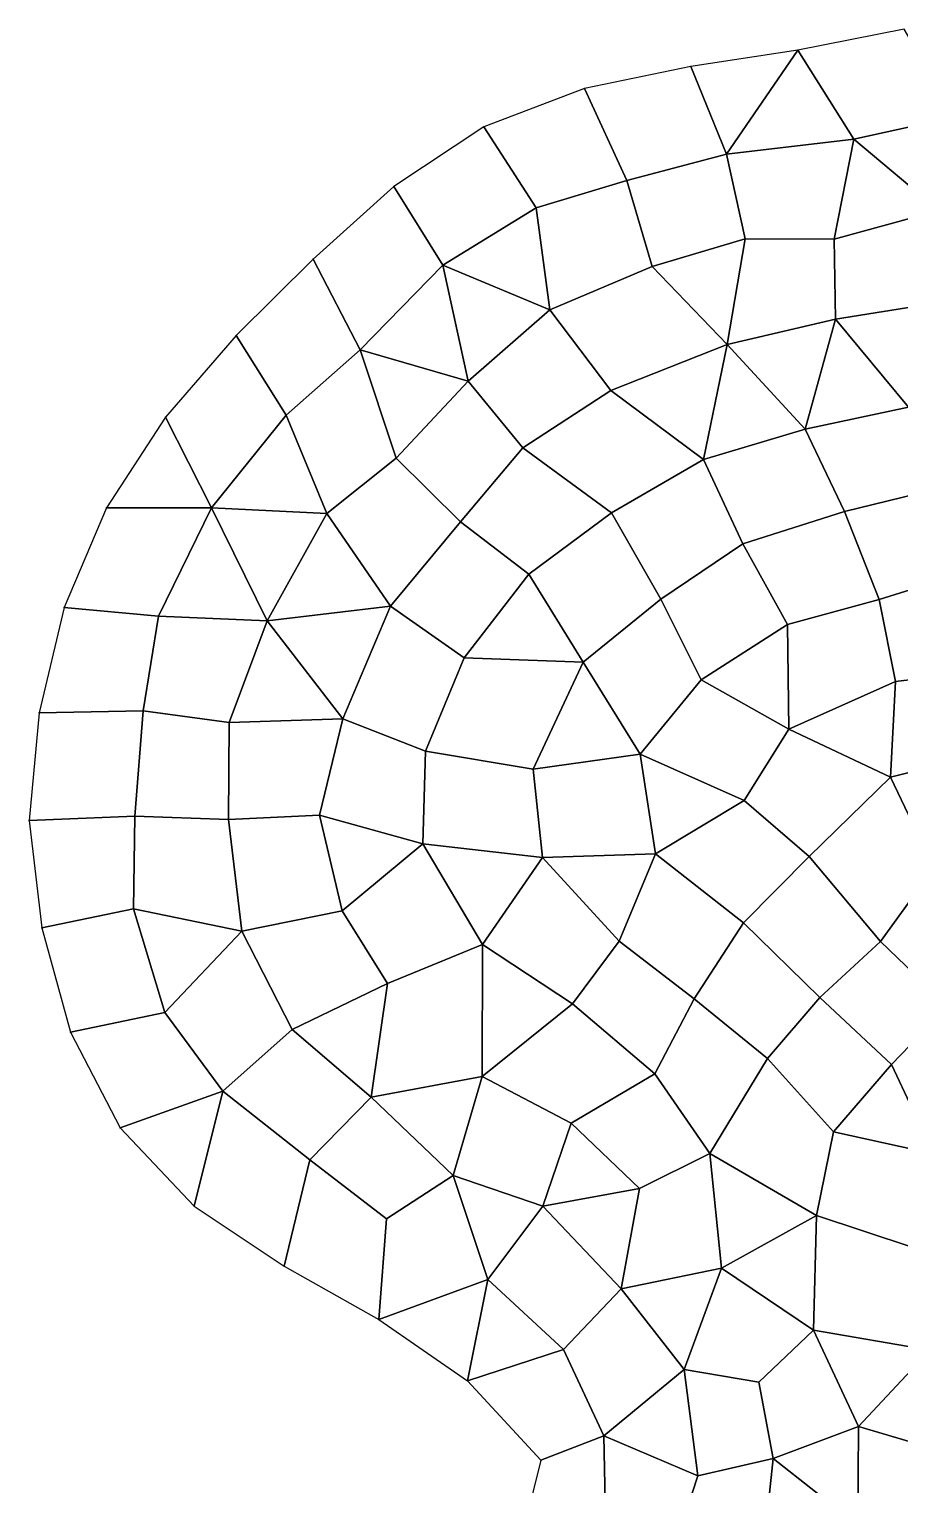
# Model space of a CAD drawing. Extents: x 380827 to 407438, y 6452886 to 6483357.
# Drawn here: x 388624 to 389586, y 6460430 to 6462040 of the extents above; entities that cross this region are included whole.
import ezdxf

# ---------------------------------------------------------------- set-up
doc = ezdxf.new("R2010")
doc.units = 0
for name, color, linetype in [('MESH_BOUND', 25, 'CONTINUOUS'), ('MESH_ELEMS', 18, 'CONTINUOUS'), ('MESH_NODES', 18, 'CONTINUOUS')]:
    doc.layers.add(name, color=color, linetype=linetype)

msp = doc.modelspace()

# ---------------------------------------------------------------- linework, layer by layer
at = {"layer": 'MESH_BOUND', "color": 25}
for points in [[(389591.076, 6462040.06, 0.013), (389473.609, 6462016.6, -0.011)], [(389473.609, 6462016.6, -0.011), (389355.075, 6461998.65, -0.015)], [(389355.075, 6461998.65, -0.015), (389237.772, 6461974.49, -0.075)], [(389237.772, 6461974.49, -0.075), (389126.206, 6461932.03, -0.054)], [(389126.206, 6461932.03, -0.054), (389026.717, 6461866.07, -0.014)], [(389026.717, 6461866.07, -0.014), (388937.833, 6461785.76, -0.007)], [(388937.833, 6461785.76, -0.007), (388852.685, 6461701.37, 0.001)], [(388852.685, 6461701.37, 0.001), (388774.342, 6461610.77, -0.018)], [(388774.342, 6461610.77, -0.018), (388709.235, 6461510.42, -0.344)], [(388709.235, 6461510.42, -0.344), (388662.426, 6461400.45, -0.038)], [(388662.426, 6461400.45, -0.038), (388634.911, 6461284, -0.179)], [(388634.911, 6461284, -0.179), (388623.722, 6461164.8, -0.502)], [(388623.722, 6461164.8, -0.502), (388637.804, 6461045.89, -0.127)], [(388637.804, 6461045.89, -0.127), (388669.591, 6460930.6, -0.07)], [(388669.591, 6460930.6, -0.07), (388724.391, 6460824.75, -0.313)], [(388724.391, 6460824.75, -0.313), (388806.179, 6460738.13, -1.358)], [(388806.179, 6460738.13, -1.358), (388905.712, 6460671.65, -0.311)], [(388905.712, 6460671.65, -0.311), (389010.187, 6460612.85, -0.075)], [(389010.187, 6460612.85, -0.075), (389108.391, 6460544.96, 0.086)], [(389108.391, 6460544.96, 0.086), (389189.334, 6460457.23, 0.057)], [(389189.334, 6460457.23, 0.057), (389166.952, 6460366.64, 0.045)]]:
    msp.add_polyline3d(points, dxfattribs=at)
at = {"layer": 'MESH_ELEMS', "color": 178}
for points in [[(389535.46, 6461918.29, -4.098), (389647.812, 6461943.05, -4.749), (389591.076, 6462040.06, 0.013), (389473.609, 6462016.6, -0.011)], [(389473.609, 6462016.6, -0.011), (389355.075, 6461998.65, -0.015), (389394.628, 6461901.7, -3.076), (389473.609, 6462016.6, -0.011)], [(389473.609, 6462016.6, -0.011), (389394.628, 6461901.7, -3.076), (389535.46, 6461918.29, -4.098), (389473.609, 6462016.6, -0.011)], [(389284.333, 6461872.72, -2.623), (389394.628, 6461901.7, -3.076), (389355.075, 6461998.65, -0.015), (389237.772, 6461974.49, -0.075)], [(389184.134, 6461842.55, -3.17), (389284.333, 6461872.72, -2.623), (389237.772, 6461974.49, -0.075), (389126.206, 6461932.03, -0.054)], [(389647.812, 6461943.05, -4.749), (389535.46, 6461918.29, -4.098), (389629.351, 6461839.27, -5.013), (389647.812, 6461943.05, -4.749)], [(389026.717, 6461866.07, -0.014), (389081.197, 6461778.93, -2.282), (389184.134, 6461842.55, -3.17), (389126.206, 6461932.03, -0.054)], [(389415.371, 6461808.26, -3.96), (389513.443, 6461807.7, -4.576), (389535.46, 6461918.29, -4.098), (389394.628, 6461901.7, -3.076)], [(389535.46, 6461918.29, -4.098), (389513.443, 6461807.7, -4.576), (389629.351, 6461839.27, -5.013), (389535.46, 6461918.29, -4.098)], [(389312.37, 6461777.65, -3.736), (389415.371, 6461808.26, -3.96), (389394.628, 6461901.7, -3.076), (389284.333, 6461872.72, -2.623)], [(388989.519, 6461685.28, -0.248), (389081.197, 6461778.93, -2.282), (389026.717, 6461866.07, -0.014), (388937.833, 6461785.76, -0.007)], [(389199.325, 6461729.43, -3.959), (389312.37, 6461777.65, -3.736), (389284.333, 6461872.72, -2.623), (389184.134, 6461842.55, -3.17)], [(389184.134, 6461842.55, -3.17), (389081.197, 6461778.93, -2.282), (389199.325, 6461729.43, -3.959), (389184.134, 6461842.55, -3.17)], [(389513.443, 6461807.7, -4.576), (389515.241, 6461719.21, -4.884), (389621.032, 6461736.2, -4.977), (389629.351, 6461839.27, -5.013)], [(389415.371, 6461808.26, -3.96), (389312.37, 6461777.65, -3.736), (389395.301, 6461691.07, -4.406), (389415.371, 6461808.26, -3.96)], [(389395.301, 6461691.07, -4.406), (389515.241, 6461719.21, -4.884), (389513.443, 6461807.7, -4.576), (389415.371, 6461808.26, -3.96)], [(388908.018, 6461613.06, -2.225), (388989.519, 6461685.28, -0.248), (388937.833, 6461785.76, -0.007), (388852.685, 6461701.37, 0.001)], [(389081.197, 6461778.93, -2.282), (388989.519, 6461685.28, -0.248), (389108.849, 6461650.84, -4.272), (389081.197, 6461778.93, -2.282)], [(389081.197, 6461778.93, -2.282), (389108.849, 6461650.84, -4.272), (389199.325, 6461729.43, -3.959), (389081.197, 6461778.93, -2.282)], [(389266.545, 6461640.4, -4.149), (389395.301, 6461691.07, -4.406), (389312.37, 6461777.65, -3.736), (389199.325, 6461729.43, -3.959)], [(389621.032, 6461736.2, -4.977), (389515.241, 6461719.21, -4.884), (389595.737, 6461622.01, -5.01), (389621.032, 6461736.2, -4.977)], [(389169.581, 6461576.96, -4.099), (389266.545, 6461640.4, -4.149), (389199.325, 6461729.43, -3.959), (389108.849, 6461650.84, -4.272)], [(389515.241, 6461719.21, -4.884), (389395.301, 6461691.07, -4.406), (389481.527, 6461597.64, -4.957), (389515.241, 6461719.21, -4.884)], [(389515.241, 6461719.21, -4.884), (389481.527, 6461597.64, -4.957), (389595.737, 6461622.01, -5.01), (389515.241, 6461719.21, -4.884)], [(388825.303, 6461510.52, -4.324), (388908.018, 6461613.06, -2.225), (388852.685, 6461701.37, 0.001), (388774.342, 6461610.77, -0.018)], [(388952.875, 6461504.4, -4.485), (389029.333, 6461565.5, -4.436), (388989.519, 6461685.28, -0.248), (388908.018, 6461613.06, -2.225)], [(388989.519, 6461685.28, -0.248), (389029.333, 6461565.5, -4.436), (389108.849, 6461650.84, -4.272), (388989.519, 6461685.28, -0.248)], [(389395.301, 6461691.07, -4.406), (389266.545, 6461640.4, -4.149), (389369.197, 6461564.09, -4.713), (389395.301, 6461691.07, -4.406)], [(389395.301, 6461691.07, -4.406), (389369.197, 6461564.09, -4.713), (389481.527, 6461597.64, -4.957), (389395.301, 6461691.07, -4.406)], [(389029.333, 6461565.5, -4.436), (389100.388, 6461494.98, -4.253), (389169.581, 6461576.96, -4.099), (389108.849, 6461650.84, -4.272)], [(389267.307, 6461505.22, -4.296), (389369.197, 6461564.09, -4.713), (389266.545, 6461640.4, -4.149), (389169.581, 6461576.96, -4.099)], [(389524.858, 6461506.66, -5.047), (389636.574, 6461533.93, -5.062), (389595.737, 6461622.01, -5.01), (389481.527, 6461597.64, -4.957)], [(388774.342, 6461610.77, -0.018), (388709.235, 6461510.42, -0.344), (388825.303, 6461510.52, -4.324), (388774.342, 6461610.77, -0.018)], [(388908.018, 6461613.06, -2.225), (388825.303, 6461510.52, -4.324), (388952.875, 6461504.4, -4.485), (388908.018, 6461613.06, -2.225)], [(389369.197, 6461564.09, -4.713), (389412.523, 6461470.86, -4.945), (389524.858, 6461506.66, -5.047), (389481.527, 6461597.64, -4.957)], [(389175.907, 6461437.04, -4.25), (389267.307, 6461505.22, -4.296), (389169.581, 6461576.96, -4.099), (389100.388, 6461494.98, -4.253)], [(389023.046, 6461401.84, -4.407), (389100.388, 6461494.98, -4.253), (389029.333, 6461565.5, -4.436), (388952.875, 6461504.4, -4.485)], [(389322.033, 6461409.41, -4.773), (389412.523, 6461470.86, -4.945), (389369.197, 6461564.09, -4.713), (389267.307, 6461505.22, -4.296)], [(389563.3, 6461409.23, -5.075), (389673.01, 6461443.41, -5.192), (389636.574, 6461533.93, -5.062), (389524.858, 6461506.66, -5.047)], [(388662.426, 6461400.45, -0.038), (388766.734, 6461390.72, -4.454), (388825.303, 6461510.52, -4.324), (388709.235, 6461510.42, -0.344)], [(388825.303, 6461510.52, -4.324), (388766.734, 6461390.72, -4.454), (388886.735, 6461385.68, -4.533), (388825.303, 6461510.52, -4.324)], [(388825.303, 6461510.52, -4.324), (388886.735, 6461385.68, -4.533), (388952.875, 6461504.4, -4.485), (388825.303, 6461510.52, -4.324)], [(388952.875, 6461504.4, -4.485), (388886.735, 6461385.68, -4.533), (389023.046, 6461401.84, -4.407), (388952.875, 6461504.4, -4.485)], [(389023.046, 6461401.84, -4.407), (389104.64, 6461344.53, -4.469), (389175.907, 6461437.04, -4.25), (389100.388, 6461494.98, -4.253)], [(389236.099, 6461339.83, -4.674), (389322.033, 6461409.41, -4.773), (389267.307, 6461505.22, -4.296), (389175.907, 6461437.04, -4.25)], [(389462.001, 6461381.38, -5.068), (389563.3, 6461409.23, -5.075), (389524.858, 6461506.66, -5.047), (389412.523, 6461470.86, -4.945)], [(389322.033, 6461409.41, -4.773), (389366.728, 6461320.21, -5.027), (389462.001, 6461381.38, -5.068), (389412.523, 6461470.86, -4.945)], [(389175.907, 6461437.04, -4.25), (389104.64, 6461344.53, -4.469), (389236.099, 6461339.83, -4.674), (389175.907, 6461437.04, -4.25)], [(389581.373, 6461318.5, -5.197), (389671.957, 6461329.3, -5.194), (389673.01, 6461443.41, -5.192), (389563.3, 6461409.23, -5.075)], [(388634.911, 6461284, -0.179), (388749.881, 6461286.01, -4.545), (388766.734, 6461390.72, -4.454), (388662.426, 6461400.45, -0.038)], [(388886.735, 6461385.68, -4.533), (388970.576, 6461277.07, -4.536), (389023.046, 6461401.84, -4.407), (388886.735, 6461385.68, -4.533)], [(388970.576, 6461277.07, -4.536), (389061.749, 6461241.34, -4.534), (389104.64, 6461344.53, -4.469), (389023.046, 6461401.84, -4.407)], [(389299.31, 6461238.25, -5.005), (389366.728, 6461320.21, -5.027), (389322.033, 6461409.41, -4.773), (389236.099, 6461339.83, -4.674)], [(389463.319, 6461265.86, -5.082), (389581.373, 6461318.5, -5.197), (389563.3, 6461409.23, -5.075), (389462.001, 6461381.38, -5.068)], [(388749.881, 6461286.01, -4.545), (388844.862, 6461273.07, -4.587), (388886.735, 6461385.68, -4.533), (388766.734, 6461390.72, -4.454)], [(388886.735, 6461385.68, -4.533), (388844.862, 6461273.07, -4.587), (388970.576, 6461277.07, -4.536), (388886.735, 6461385.68, -4.533)], [(389462.001, 6461381.38, -5.068), (389366.728, 6461320.21, -5.027), (389463.319, 6461265.86, -5.082), (389462.001, 6461381.38, -5.068)], [(389061.749, 6461241.34, -4.534), (389181.009, 6461221.57, -4.766), (389236.099, 6461339.83, -4.674), (389104.64, 6461344.53, -4.469)], [(389236.099, 6461339.83, -4.674), (389181.009, 6461221.57, -4.766), (389299.31, 6461238.25, -5.005), (389236.099, 6461339.83, -4.674)], [(389299.31, 6461238.25, -5.005), (389414.024, 6461186.86, -5.148), (389463.319, 6461265.86, -5.082), (389366.728, 6461320.21, -5.027)], [(389581.373, 6461318.5, -5.197), (389463.319, 6461265.86, -5.082), (389575.779, 6461212.52, -5.234), (389581.373, 6461318.5, -5.197)], [(389575.779, 6461212.52, -5.234), (389690.355, 6461241.53, -5.144), (389671.957, 6461329.3, -5.194), (389581.373, 6461318.5, -5.197)], [(388623.722, 6461164.8, -0.502), (388740.436, 6461169.71, -4.567), (388749.881, 6461286.01, -4.545), (388634.911, 6461284, -0.179)], [(388740.436, 6461169.71, -4.567), (388844.084, 6461165.86, -4.654), (388844.862, 6461273.07, -4.587), (388749.881, 6461286.01, -4.545)], [(388844.084, 6461165.86, -4.654), (388944.788, 6461170.77, -4.585), (388970.576, 6461277.07, -4.536), (388844.862, 6461273.07, -4.587)], [(388944.788, 6461170.77, -4.585), (389059.028, 6461138.93, -4.647), (389061.749, 6461241.34, -4.534), (388970.576, 6461277.07, -4.536)], [(389414.024, 6461186.86, -5.148), (389485.996, 6461125.01, -5.191), (389575.779, 6461212.52, -5.234), (389463.319, 6461265.86, -5.082)], [(389059.028, 6461138.93, -4.647), (389191.291, 6461123.83, -4.938), (389181.009, 6461221.57, -4.766), (389061.749, 6461241.34, -4.534)], [(389191.291, 6461123.83, -4.938), (389316.167, 6461128.05, -5.151), (389299.31, 6461238.25, -5.005), (389181.009, 6461221.57, -4.766)], [(389299.31, 6461238.25, -5.005), (389316.167, 6461128.05, -5.151), (389414.024, 6461186.86, -5.148), (389299.31, 6461238.25, -5.005)], [(389575.779, 6461212.52, -5.234), (389623.84, 6461112.38, -5.196), (389733.209, 6461153.8, -5.049), (389690.355, 6461241.53, -5.144)], [(389485.996, 6461125.01, -5.191), (389564.922, 6461031.1, -5.296), (389623.84, 6461112.38, -5.196), (389575.779, 6461212.52, -5.234)], [(389316.167, 6461128.05, -5.151), (389413.557, 6461051.6, -5.281), (389485.996, 6461125.01, -5.191), (389414.024, 6461186.86, -5.148)], [(388858.746, 6461042.42, -4.57), (388969.855, 6461064.74, -4.628), (388944.788, 6461170.77, -4.585), (388844.084, 6461165.86, -4.654)], [(388944.788, 6461170.77, -4.585), (388969.855, 6461064.74, -4.628), (389059.028, 6461138.93, -4.647), (388944.788, 6461170.77, -4.585)], [(388637.804, 6461045.89, -0.127), (388739.097, 6461067.04, -4.456), (388740.436, 6461169.71, -4.567), (388623.722, 6461164.8, -0.502)], [(388739.097, 6461067.04, -4.456), (388858.746, 6461042.42, -4.57), (388844.084, 6461165.86, -4.654), (388740.436, 6461169.71, -4.567)], [(389019.777, 6460984.39, -4.651), (389124.81, 6461027.49, -4.847), (389059.028, 6461138.93, -4.647), (388969.855, 6461064.74, -4.628)], [(389059.028, 6461138.93, -4.647), (389124.81, 6461027.49, -4.847), (389191.291, 6461123.83, -4.938), (389059.028, 6461138.93, -4.647)], [(389124.81, 6461027.49, -4.847), (389224.405, 6460962, -5.252), (389275.901, 6461031.34, -5.254), (389191.291, 6461123.83, -4.938)], [(389191.291, 6461123.83, -4.938), (389275.901, 6461031.34, -5.254), (389316.167, 6461128.05, -5.151), (389191.291, 6461123.83, -4.938)], [(389275.901, 6461031.34, -5.254), (389358.758, 6460967.58, -5.459), (389413.557, 6461051.6, -5.281), (389316.167, 6461128.05, -5.151)], [(389413.557, 6461051.6, -5.281), (389497.697, 6460968.99, -5.393), (389564.922, 6461031.1, -5.296), (389485.996, 6461125.01, -5.191)], [(389564.922, 6461031.1, -5.296), (389639.394, 6460959.55, -5.213), (389690.765, 6461047.64, -5.127), (389623.84, 6461112.38, -5.196)], [(388669.591, 6460930.6, -0.07), (388773.649, 6460952.29, -4.413), (388739.097, 6461067.04, -4.456), (388637.804, 6461045.89, -0.127)], [(388739.097, 6461067.04, -4.456), (388773.649, 6460952.29, -4.413), (388858.746, 6461042.42, -4.57), (388739.097, 6461067.04, -4.456)], [(388914.459, 6460933.44, -4.491), (389019.777, 6460984.39, -4.651), (388969.855, 6461064.74, -4.628), (388858.746, 6461042.42, -4.57)], [(388837.747, 6460865.5, -4.312), (388914.459, 6460933.44, -4.491), (388858.746, 6461042.42, -4.57), (388773.649, 6460952.29, -4.413)], [(389358.758, 6460967.58, -5.459), (389439.739, 6460901.38, -5.537), (389497.697, 6460968.99, -5.393), (389413.557, 6461051.6, -5.281)], [(389001.629, 6460858.83, -4.684), (389124.344, 6460881.57, -4.939), (389124.81, 6461027.49, -4.847), (389019.777, 6460984.39, -4.651)], [(389124.81, 6461027.49, -4.847), (389124.344, 6460881.57, -4.939), (389224.405, 6460962, -5.252), (389124.81, 6461027.49, -4.847)], [(389315.393, 6460884.59, -5.644), (389358.758, 6460967.58, -5.459), (389275.901, 6461031.34, -5.254), (389224.405, 6460962, -5.252)], [(389497.697, 6460968.99, -5.393), (389576.93, 6460894.95, -5.386), (389639.394, 6460959.55, -5.213), (389564.922, 6461031.1, -5.296)], [(389019.777, 6460984.39, -4.651), (388914.459, 6460933.44, -4.491), (389001.629, 6460858.83, -4.684), (389019.777, 6460984.39, -4.651)], [(389124.344, 6460881.57, -4.939), (389222.899, 6460830.1, -5.378), (389315.393, 6460884.59, -5.644), (389224.405, 6460962, -5.252)], [(389315.393, 6460884.59, -5.644), (389376.33, 6460796.39, -6.024), (389439.739, 6460901.38, -5.537), (389358.758, 6460967.58, -5.459)], [(389439.739, 6460901.38, -5.537), (389512.69, 6460820.54, -5.882), (389576.93, 6460894.95, -5.386), (389497.697, 6460968.99, -5.393)], [(388724.391, 6460824.75, -0.313), (388837.747, 6460865.5, -4.312), (388773.649, 6460952.29, -4.413), (388669.591, 6460930.6, -0.07)], [(389576.93, 6460894.95, -5.386), (389623.221, 6460796.08, -1.813), (389720.944, 6460852.27, -1.117), (389639.394, 6460959.55, -5.213)], [(388934.15, 6460789.28, -4.117), (389001.629, 6460858.83, -4.684), (388914.459, 6460933.44, -4.491), (388837.747, 6460865.5, -4.312)], [(389376.33, 6460796.39, -6.024), (389494.098, 6460728, -6.489), (389512.69, 6460820.54, -5.882), (389439.739, 6460901.38, -5.537)], [(389001.629, 6460858.83, -4.684), (389092.296, 6460772.22, -4.825), (389124.344, 6460881.57, -4.939), (389001.629, 6460858.83, -4.684)], [(389092.296, 6460772.22, -4.825), (389191.711, 6460738.05, -5.383), (389222.899, 6460830.1, -5.378), (389124.344, 6460881.57, -4.939)], [(389298.322, 6460757.61, -5.878), (389376.33, 6460796.39, -6.024), (389315.393, 6460884.59, -5.644), (389222.899, 6460830.1, -5.378)], [(389576.93, 6460894.95, -5.386), (389512.69, 6460820.54, -5.882), (389623.221, 6460796.08, -1.813), (389576.93, 6460894.95, -5.386)], [(388724.391, 6460824.75, -0.313), (388806.179, 6460738.13, -1.358), (388837.747, 6460865.5, -4.312), (388724.391, 6460824.75, -0.313)], [(388905.712, 6460671.65, -0.311), (388934.15, 6460789.28, -4.117), (388837.747, 6460865.5, -4.312), (388806.179, 6460738.13, -1.358)], [(389018.779, 6460724.06, -3.604), (389092.296, 6460772.22, -4.825), (389001.629, 6460858.83, -4.684), (388934.15, 6460789.28, -4.117)], [(389222.899, 6460830.1, -5.378), (389191.711, 6460738.05, -5.383), (389298.322, 6460757.61, -5.878), (389222.899, 6460830.1, -5.378)], [(389494.098, 6460728, -6.489), (389599.834, 6460692.67, -4.58), (389623.221, 6460796.08, -1.813), (389512.69, 6460820.54, -5.882)], [(389010.187, 6460612.85, -0.075), (389018.779, 6460724.06, -3.604), (388934.15, 6460789.28, -4.117), (388905.712, 6460671.65, -0.311)], [(389278.184, 6460646.91, -5.82), (389388.936, 6460669.65, -6.519), (389376.33, 6460796.39, -6.024), (389298.322, 6460757.61, -5.878)], [(389494.098, 6460728, -6.489), (389376.33, 6460796.39, -6.024), (389388.936, 6460669.65, -6.519), (389494.098, 6460728, -6.489)], [(389010.187, 6460612.85, -0.075), (389130.807, 6460657.09, -1.844), (389092.296, 6460772.22, -4.825), (389018.779, 6460724.06, -3.604)], [(389092.296, 6460772.22, -4.825), (389130.807, 6460657.09, -1.844), (389191.711, 6460738.05, -5.383), (389092.296, 6460772.22, -4.825)], [(389298.322, 6460757.61, -5.878), (389191.711, 6460738.05, -5.383), (389278.184, 6460646.91, -5.82), (389298.322, 6460757.61, -5.878)], [(389214.461, 6460579.75, -1.615), (389278.184, 6460646.91, -5.82), (389191.711, 6460738.05, -5.383), (389130.807, 6460657.09, -1.844)], [(389494.098, 6460728, -6.489), (389388.936, 6460669.65, -6.519), (389490.643, 6460601.07, -6.793), (389494.098, 6460728, -6.489)], [(389490.643, 6460601.07, -6.793), (389619.288, 6460578.98, -5.55), (389599.834, 6460692.67, -4.58), (389494.098, 6460728, -6.489)], [(389010.187, 6460612.85, -0.075), (389108.391, 6460544.96, 0.086), (389130.807, 6460657.09, -1.844), (389010.187, 6460612.85, -0.075)], [(389130.807, 6460657.09, -1.844), (389108.391, 6460544.96, 0.086), (389214.461, 6460579.75, -1.615), (389130.807, 6460657.09, -1.844)], [(389388.936, 6460669.65, -6.519), (389278.184, 6460646.91, -5.82), (389347.963, 6460557.72, -6.404), (389388.936, 6460669.65, -6.519)], [(389347.963, 6460557.72, -6.404), (389430.51, 6460543.5, -6.887), (389490.643, 6460601.07, -6.793), (389388.936, 6460669.65, -6.519)], [(389214.461, 6460579.75, -1.615), (389258.976, 6460484.34, -0.117), (389347.963, 6460557.72, -6.404), (389278.184, 6460646.91, -5.82)], [(389430.51, 6460543.5, -6.887), (389446.352, 6460459.27, -6.587), (389540.464, 6460494.36, -6.753), (389490.643, 6460601.07, -6.793)], [(389619.288, 6460578.98, -5.55), (389490.643, 6460601.07, -6.793), (389540.464, 6460494.36, -6.753), (389619.288, 6460578.98, -5.55)], [(389189.334, 6460457.23, 0.057), (389258.976, 6460484.34, -0.117), (389214.461, 6460579.75, -1.615), (389108.391, 6460544.96, 0.086)], [(389619.288, 6460578.98, -5.55), (389540.464, 6460494.36, -6.753), (389641.468, 6460464.71, -6.325), (389619.288, 6460578.98, -5.55)], [(389347.963, 6460557.72, -6.404), (389258.976, 6460484.34, -0.117), (389362.919, 6460439.81, -0.974), (389347.963, 6460557.72, -6.404)], [(389362.919, 6460439.81, -0.974), (389446.352, 6460459.27, -6.587), (389430.51, 6460543.5, -6.887), (389347.963, 6460557.72, -6.404)], [(389540.464, 6460494.36, -6.753), (389446.352, 6460459.27, -6.587), (389539.889, 6460385.46, -6.976), (389540.464, 6460494.36, -6.753)], [(389539.889, 6460385.46, -6.976), (389626.479, 6460368.54, -6.756), (389641.468, 6460464.71, -6.325), (389540.464, 6460494.36, -6.753)], [(389166.952, 6460366.64, 0.045), (389261.07, 6460374.59, -0.045), (389258.976, 6460484.34, -0.117), (389189.334, 6460457.23, 0.057)], [(389261.07, 6460374.59, -0.045), (389332.662, 6460347.44, -0.171), (389362.919, 6460439.81, -0.974), (389258.976, 6460484.34, -0.117)], [(389332.662, 6460347.44, -0.171), (389432.625, 6460329.95, -0.786), (389446.352, 6460459.27, -6.587), (389362.919, 6460439.81, -0.974)], [(389539.889, 6460385.46, -6.976), (389446.352, 6460459.27, -6.587), (389432.625, 6460329.95, -0.786), (389539.889, 6460385.46, -6.976)]]:
    msp.add_3dface(points, dxfattribs=at)
at = {"layer": 'MESH_NODES', "color": 18}
for p in [(389473.609, 6462016.6, -0.011), (389355.075, 6461998.65, -0.015), (389237.772, 6461974.49, -0.075), (389126.206, 6461932.03, -0.054), (389535.46, 6461918.29, -4.098), (389394.628, 6461901.7, -3.076), (389026.717, 6461866.07, -0.014), (389284.333, 6461872.72, -2.623), (389184.134, 6461842.55, -3.17), (389415.371, 6461808.26, -3.96), (389513.443, 6461807.7, -4.576), (388937.833, 6461785.76, -0.007), (389081.197, 6461778.93, -2.282), (389312.37, 6461777.65, -3.736), (389199.325, 6461729.43, -3.959), (389515.241, 6461719.21, -4.884), (388852.685, 6461701.37, 0.001), (388989.519, 6461685.28, -0.248), (389395.301, 6461691.07, -4.406), (389108.849, 6461650.84, -4.272), (389266.545, 6461640.4, -4.149), (388774.342, 6461610.77, -0.018), (388908.018, 6461613.06, -2.225), (389481.527, 6461597.64, -4.957), (389169.581, 6461576.96, -4.099), (389029.333, 6461565.5, -4.436), (389369.197, 6461564.09, -4.713), (388709.235, 6461510.42, -0.344), (388825.303, 6461510.52, -4.324), (388952.875, 6461504.4, -4.485), (389100.388, 6461494.98, -4.253), (389267.307, 6461505.22, -4.296), (389524.858, 6461506.66, -5.047), (389412.523, 6461470.86, -4.945), (389175.907, 6461437.04, -4.25), (388662.426, 6461400.45, -0.038), (389023.046, 6461401.84, -4.407), (389322.033, 6461409.41, -4.773), (389563.3, 6461409.23, -5.075), (388766.734, 6461390.72, -4.454), (388886.735, 6461385.68, -4.533), (389462.001, 6461381.38, -5.068), (389104.64, 6461344.53, -4.469), (389236.099, 6461339.83, -4.674), (389366.728, 6461320.21, -5.027), (389581.373, 6461318.5, -5.197), (388634.911, 6461284, -0.179), (388749.881, 6461286.01, -4.545), (388844.862, 6461273.07, -4.587), (388970.576, 6461277.07, -4.536), (389463.319, 6461265.86, -5.082), (389061.749, 6461241.34, -4.534), (389299.31, 6461238.25, -5.005), (389181.009, 6461221.57, -4.766), (389575.779, 6461212.52, -5.234), (389414.024, 6461186.86, -5.148), (388944.788, 6461170.77, -4.585), (388623.722, 6461164.8, -0.502), (388740.436, 6461169.71, -4.567), (388844.084, 6461165.86, -4.654), (389059.028, 6461138.93, -4.647), (389191.291, 6461123.83, -4.938), (389316.167, 6461128.05, -5.151), (389485.996, 6461125.01, -5.191), (388739.097, 6461067.04, -4.456), (388969.855, 6461064.74, -4.628), (388637.804, 6461045.89, -0.127), (388858.746, 6461042.42, -4.57), (389413.557, 6461051.6, -5.281), (389124.81, 6461027.49, -4.847), (389275.901, 6461031.34, -5.254), (389564.922, 6461031.1, -5.296), (389019.777, 6460984.39, -4.651), (389224.405, 6460962, -5.252), (389358.758, 6460967.58, -5.459), (389497.697, 6460968.99, -5.393), (388773.649, 6460952.29, -4.413), (388669.591, 6460930.6, -0.07), (388914.459, 6460933.44, -4.491), (389439.739, 6460901.38, -5.537), (389124.344, 6460881.57, -4.939), (389315.393, 6460884.59, -5.644), (389576.93, 6460894.95, -5.386), (388837.747, 6460865.5, -4.312), (389001.629, 6460858.83, -4.684), (388724.391, 6460824.75, -0.313), (389222.899, 6460830.1, -5.378), (389512.69, 6460820.54, -5.882), (388934.15, 6460789.28, -4.117), (389376.33, 6460796.39, -6.024), (389092.296, 6460772.22, -4.825), (389298.322, 6460757.61, -5.878), (388806.179, 6460738.13, -1.358), (389191.711, 6460738.05, -5.383), (389018.779, 6460724.06, -3.604), (389494.098, 6460728, -6.489), (388905.712, 6460671.65, -0.311), (389130.807, 6460657.09, -1.844), (389388.936, 6460669.65, -6.519), (389278.184, 6460646.91, -5.82), (389010.187, 6460612.85, -0.075), (389490.643, 6460601.07, -6.793), (389214.461, 6460579.75, -1.615), (389108.391, 6460544.96, 0.086), (389347.963, 6460557.72, -6.404), (389430.51, 6460543.5, -6.887), (389540.464, 6460494.36, -6.753), (389258.976, 6460484.34, -0.117), (389189.334, 6460457.23, 0.057), (389446.352, 6460459.27, -6.587), (389362.919, 6460439.81, -0.974)]:
    msp.add_point(p, dxfattribs=at)

doc.saveas('drawing.dxf')
